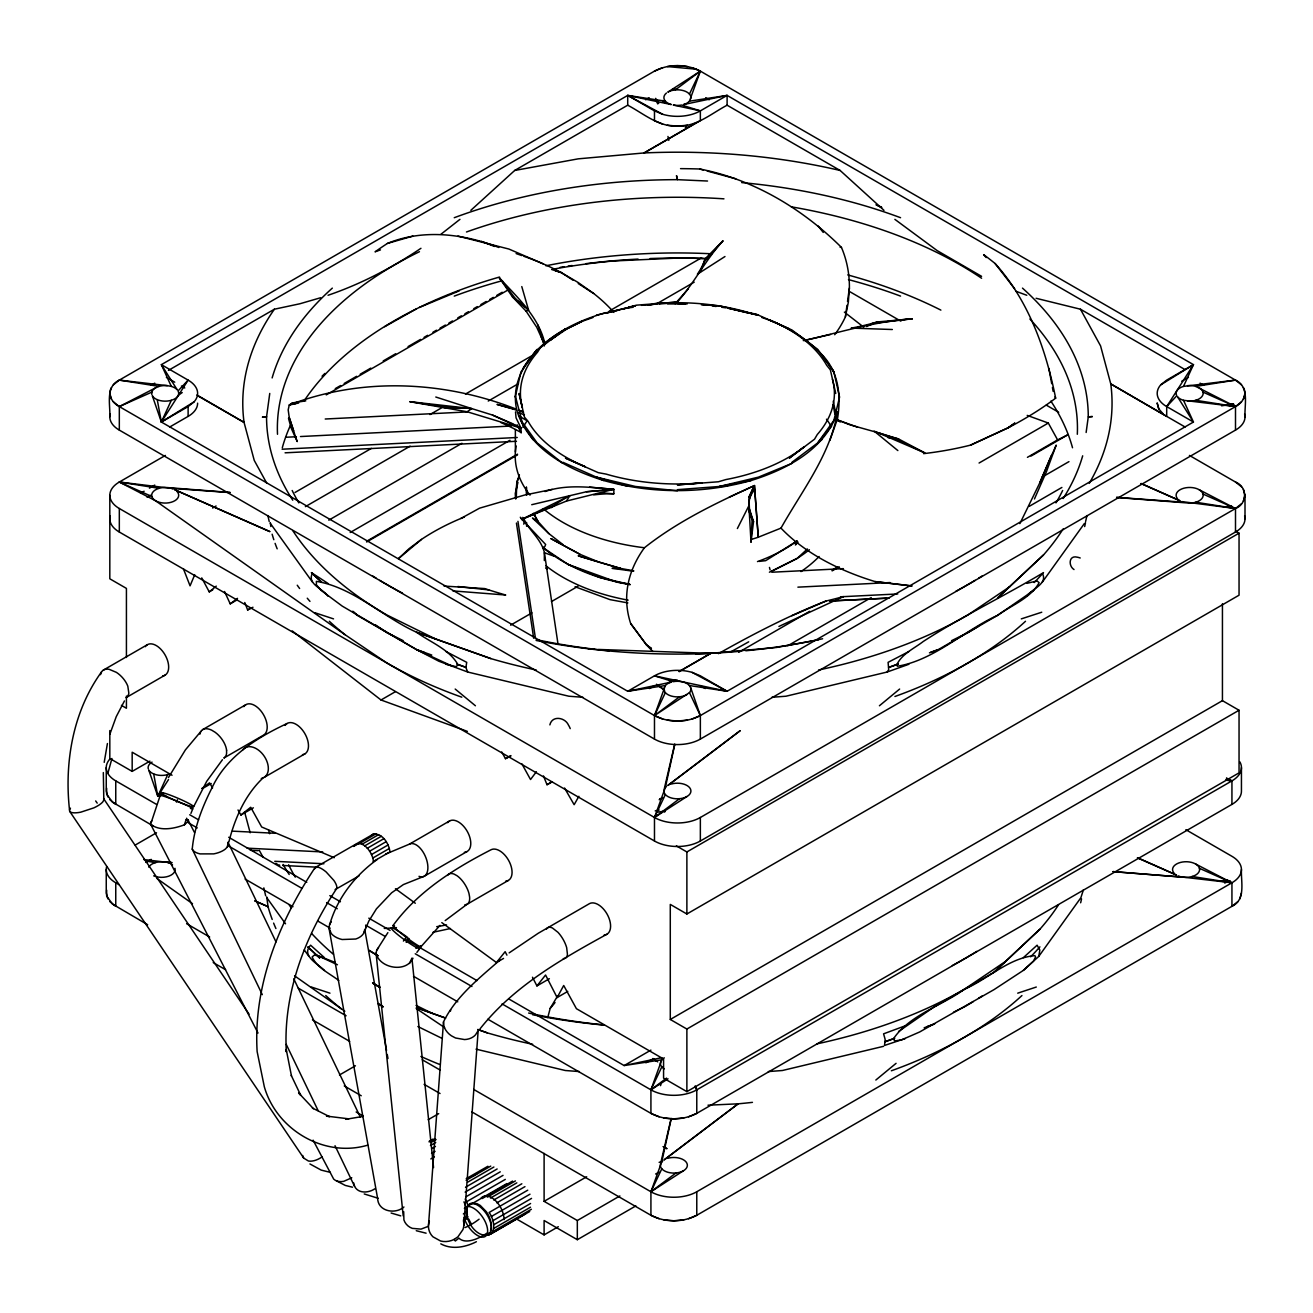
<?xml version="1.0" encoding="UTF-8"?>
<svg xmlns="http://www.w3.org/2000/svg" width="1313" height="1313" viewBox="0 0 1313 1313"><rect width="100%" height="100%" fill="white"/><g stroke="black" fill="none" stroke-linecap="round" stroke-linejoin="round"><path stroke-width="1.5" d="M226.591 750.232L226.575 753.564A17.496 9.667 51 0 1 223.85 758.061L263.732 735.034A17.611 10.176 60 0 0 262.14 712.565A17.611 10.176 60 0 0 243.841 706.64M485.859 1235.254C497.561 1234.975 493.983 1218.661 489.093 1212.49L527.744 1190.185M103.333 772.569L103.809 800.093L102.824 801.833A19.416 5.81 -18.3 0 1 93.896 807.856L80.717 812.189A16.823 5.022 -18.3 0 1 71.017 812.32L69.671 811.319C64.074 763.263 72.707 711.777 101.478 671.977M516.255 498.497L516.83 482.183L519.406 474.846M837.185 420.734C841.305 397.527 839.434 372.4 821.905 354.608C805.558 337.26 784.419 324.968 761.885 317.516M737.381 528.532L748.919 505.686L751.003 542.088L752.185 518.487A148.385 85.673 0 0 1 749.428 508.919L748.952 497.151L754.45 485.58L758.258 537.23A162.172 93.633 0 0 1 750.773 539.577M428.498 1225.292L443.499 1021.924C455.595 996.83 479.147 978.251 499.876 960.066M463.817 1225.374L478.211 1030.049M680.544 168.638A389.222 224.72 0 0 1 699.632 169C753.449 179.257 802.735 208.964 841.452 247.402A265.948 162.385 -16.4 0 1 849.396 288.007L848.329 302.335L845.391 316.86A229.315 132.4 0 0 1 834.707 334.717M450.523 1011.026L450.638 1009.763M428.268 1226.342L421.03 1229.116L412.282 1228.361A17.167 15.017 -31.7 0 1 403.912 1219.941L403.682 1211.636M751.003 542.088L753.531 521.638L749.428 508.919M109.816 416.861C110.473 404.683 105.106 386.744 119.319 380.113L654.481 71.132C668.498 63.779 686.322 63.779 700.354 71.132L1235.5 380.113C1249.73 386.744 1244.347 404.683 1245.003 416.861M665.363 101.167L627.712 95.406L161.368 364.653L177.222 389.813A13.507 7.796 0 0 0 171.314 386.399L167.293 385.645A13.507 7.796 0 0 0 159.054 386.399L155.623 387.827A13.507 7.796 0 0 0 151.832 392.127L151.832 394.573M106.648 788.21L106.648 794.07L112.442 802.145L152.965 825.877M106.648 890.132L106.648 895.991L112.442 904.066L147.647 924.729M269.756 393.44L266.555 416.861A410.854 237.21 0 0 0 292.75 500.204M1086.13 432.486L1088.264 416.861A410.854 237.21 0 0 0 1022.482 288.121M1243.427 387.565C1247.662 395.032 1242.246 403.124 1235.5 406.587L700.354 715.569C686.322 722.921 668.498 722.921 654.481 715.569L119.319 406.587C112.573 403.124 107.157 395.032 111.408 387.565M1189.43 455.43L1235.5 482.035C1247.563 486.762 1247.563 503.782 1235.5 508.508L700.354 817.49A32.431 18.727 0 0 1 654.481 817.49L119.319 508.508A32.431 18.727 0 0 1 119.319 482.035L165.389 455.43M1241.442 869.551C1240.785 881.729 1246.168 899.668 1231.939 906.315L696.776 1215.28C682.76 1222.633 664.936 1222.633 650.92 1215.28L471.941 1111.947M652.856 651.461A265.948 116.578 11.3 0 1 646.488 644.864L630.683 623.56A229.315 132.4 0 0 1 644.42 547.751C677.623 521.458 716.061 502.961 754.45 485.58L758.258 537.23L780.989 528.121C802.03 490.685 830.358 454.807 837.596 411.757C825.303 449.489 786.536 469.512 751.036 480.542C703.161 493.967 651.658 493.967 603.783 480.542C568.283 469.512 529.516 449.489 517.224 411.757C508.033 377.471 534.506 346.501 562.735 330.909L582.086 321.357L592.934 317.516M845.391 316.86L846.983 305.322M847.525 301.481L849.396 288.007M104.203 762.344L107.42 743.535M287.055 723.512C256.741 737.775 226.378 756.518 211.869 788.095C202.186 807.134 194.193 827.846 192.24 849.101A16.675 8.042 -5 0 0 200.019 853.893L213.74 853.877A19.777 9.536 -5 0 0 225.344 849.068L227.444 846.836L228.413 842.224A17.611 4.136 13.4 0 0 229.053 841.272C234.978 818.097 245.121 794.989 262.698 778.281M403.928 1207.008C395.41 1214.541 378.16 1211.62 377.652 1198.605L328.89 927.602C335.931 899.963 354.231 875.919 377.274 859.457M328.89 927.602L331.253 933.543A16.675 10.57 8.2 0 0 342.119 939.517L355.725 939.025A19.777 12.539 8.2 0 0 364.111 932.361L364.735 929.374L386.531 1050.449M403.206 1215.887L376.076 953.107L376.683 950.251L387.877 932.624M1244.609 515.861A32.431 18.727 0 0 1 1235.5 532.028L700.354 841.009A32.431 18.727 0 0 1 654.481 841.009L654.481 817.49L665.363 787.455L674.833 744.258M659.126 1218.727L650.92 1215.28L650.92 1191.761L661.801 1161.726L671.271 1118.528M1085.605 521.507L1086.967 515.582M1083.406 889.853L1080.878 897.715L1038.78 956.389L1023.401 970.373L994.023 989.625L919.674 1031.969L901.883 1039.748L895.253 1040.914L893.152 1039.19C909.433 1014.965 941.618 1005.939 964.366 989.247C987.655 979.334 1008.893 957.784 1034.874 955.634L1035.58 956.964L1033.462 961.132L1023.401 970.373M674.652 744.323L664.066 789.786A13.507 7.796 0 0 0 678.115 798.796A13.507 7.796 0 0 0 690.457 788.982A13.507 7.796 0 0 0 671.271 784.042M671.091 1118.61L660.505 1164.057A13.507 7.796 0 0 0 674.554 1173.067A13.507 7.796 0 0 0 686.896 1163.252A13.507 7.796 0 0 0 667.71 1158.329M729.257 497.151L754.401 485.646C748.755 496.79 745.702 510.691 753.531 521.638L752.185 518.487M517.979 482.281L515.27 493.376L515.435 497.348M523.756 524.166L524.708 520.293M547.734 1017.575L550.196 1008.351L557.713 995.73M107.847 773.406L111.933 758.487M1243.427 399.136L1245.003 393.342M1243.427 501.057L1245.003 495.264L1243.427 489.486M1239.849 898.847L1241.442 893.07M676.572 302.942C693.937 283.706 705.376 260.122 722.889 240.903L705.245 258.71L700.486 271.889M109.865 734.213L116.25 716.652L124.456 700.929M258.021 1033.052L150.634 824.236L160.186 795.465M150.634 824.236C159.825 831.605 174.137 828.7 184.411 824.81L186.101 819.657L188.399 820.28L186.249 819.345M1185.097 427.004L1166.699 416.385L1166.699 406.587L1176.776 395.755A13.507 7.796 0 0 1 1183.505 386.399L1193.451 364.653L727.107 95.406L683.548 104.564A13.507 7.796 0 0 0 689.456 101.167L700.354 71.132L692.132 67.685M171.314 386.399L161.368 364.653L188.12 380.113L178.043 390.946A13.507 7.796 0 0 1 169.361 400.777A13.507 7.796 0 0 1 152.324 395.755L161.368 422.031L627.712 691.278L671.271 682.12A13.507 7.796 0 0 0 665.363 685.534L654.481 715.569L654.481 739.088A32.431 18.727 0 0 0 700.354 739.088L1235.5 430.106A32.431 18.727 0 0 0 1244.609 413.94M1241.442 767.629L1241.442 791.148A32.431 18.727 0 0 1 1231.939 804.393L696.776 1113.358C682.76 1120.711 664.936 1120.711 650.92 1113.358L650.92 1089.839L661.801 1059.804A13.507 7.796 0 0 1 664.296 1057.835M364.111 932.361L368.772 921.152L376.437 908.842L391.619 892.807L403.403 884.568L424.165 876.296L466.952 851.595M829.882 440.347L837.136 419.832L850.135 424.887L878.807 432.896A148.385 85.673 0 0 0 893.496 437.623L898.584 438.969L924.729 452.87L874.13 431.107L897.862 450.572M724.973 256.527L697.4 274.22A148.385 85.673 0 0 0 704.08 261.878L705.245 258.71M314.562 868.927L315.054 867.614L373.581 833.968C382.969 833.427 389.124 844.013 390.027 852.301M549.868 724.891C552.067 715.142 565.115 717.308 568.463 725.088A22.403 21.385 -37.3 0 1 570.219 728.617M227.444 846.836L228.052 842.29L276.009 941.913M757.486 561.587A151.372 87.397 0 0 0 796.991 541.005L795.399 544.977L798.025 542.072M190.927 813.404L192.798 808.775M176.484 802.128L177.468 799.748M1019.889 523.608L1039.617 483.217L1051.319 455.775A389.222 224.72 0 0 0 1056.177 445.107L1046.477 471.564L1034.463 498.956M194.734 574.733L190.057 585.844L183.36 568.644M1039.617 483.217L1051.319 455.775M193.651 806.691L206.748 781.268L222.455 759.702M157.248 399.661L161.368 422.031L188.12 380.113A32.431 18.727 0 0 1 194.094 401.844L188.12 406.587L161.368 422.031L171.314 400.301M167.752 774.572L157.806 796.318L148.763 770.042A13.507 7.796 0 0 0 169.574 773.931M519.324 476.767L516.83 482.183L515.648 498.989M689.456 94.076L700.354 71.132L667.857 92.107A13.507 7.796 0 0 1 683.548 90.663A13.507 7.796 0 0 1 690.753 98.836M748.952 497.151L754.45 485.58M665.363 692.624L654.481 715.569L662.688 718.999M686.962 796.515L654.481 817.49L665.363 794.546M502.058 1003.903L650.92 1089.839L661.801 1066.895M473.714 1089.445L650.92 1191.761L661.801 1168.816M168.458 777.559L185.396 749.904L200.84 731.472M532.487 977.233L536.935 985.915L545.568 975.017L557.122 997.552L563.704 985.489L576.423 1008.696L663.574 1059.017L663.574 1078.186L686.88 1091.645L1239.045 772.865L1239.045 710.251L1222.436 700.666L670.287 1019.462L670.287 904.411L686.88 913.996L1239.045 595.199L1239.045 533.176L1235.549 531.141M69.491 809.908L70.475 808.152M578.885 796.302L574.142 804.705L564.524 787.997M1026.963 596.086C1031.329 588.963 1048.283 584.055 1042.341 573.305C1003.148 596.644 961.658 616.536 923.236 641.499C914.127 648.54 901.719 653.956 896.713 664.92L897.419 666.233C934.167 660.258 964.103 630.47 997.585 615.354C1011.453 605.227 1030.508 598.334 1039.141 582.677L1037.024 580.953L1026.963 583.333M1038.78 956.389L1039.83 950.054L1037.106 945.196L1023.401 957.604M376.076 953.107C379.244 968.321 406.209 973.261 412.971 958.244M477.538 1031.608L475.585 1034.742A19.416 14.985 26 0 1 464.572 1039.568L455.545 1037.992L451.426 1035.826A16.823 12.982 26 0 1 443.86 1025.732L443.499 1021.924M531.732 504.701L569.875 495.674L521.868 519.308L566.445 501.074L569.875 495.674L586.468 491.751L613.86 489.339L613.86 493.885L600.665 492.736M168.507 779.545L157.806 796.318L153.687 773.931M1166.699 406.587L1193.451 364.653L1166.699 380.113L1160.741 384.84A32.431 18.727 0 0 0 1166.699 406.587L1193.451 422.031L727.107 691.278L689.456 685.534A13.507 7.796 0 0 0 673.241 681.66L654.481 675.834L627.712 691.278L665.363 685.534M150.568 822.545L151.783 820.838M664.559 812.107L665.363 810.974L657.436 812.189M1042.341 582.119L1084.44 523.444M376.683 950.251L378.489 947.773M409.492 963.463L411.921 958.129L433.553 1167.602M403.419 941.076L405.504 938.237M406.193 942.357L409.016 938.483M415.909 948.38L417.78 945.803A17.611 1.887 36 0 1 409.787 943.489A17.611 1.887 36 0 1 391.241 928.225A17.611 1.887 36 0 1 407.801 937.58M416.877 952.401L419.799 948.396M523.165 368.182C541.071 338.623 573.797 321.57 606.146 312.592M468.052 1216.774L464.014 1220.269L467.543 1218.251M536.377 771.749L530.534 779.528L521.868 763.821M392.932 925.681C417.682 891.593 454.101 868.746 490.98 849.79A17.611 10.176 60 0 1 509.641 862.395A17.611 10.176 60 0 1 505.62 881.204M421.079 946.607L440.003 925.37M532.914 354.608L537.115 349.373L520.933 371.924L515.238 397.117L515.402 396.132L523.165 426.052M831.654 426.052L817.704 442.908L791.969 462.274L792.084 463.325L758.405 477.144L719.343 486.483L677.41 489.667L677.41 490.75L635.476 486.483L596.414 477.144L562.867 462.274L562.735 463.325L537.115 442.908L520.933 420.341L532.914 439.625M480 1028.9C513.17 986.802 560.585 959.655 606.787 934.314M353.722 846.114C362.437 837.694 373.319 853.302 373.417 861.886M550.196 1008.351L552.724 1005.463A148.385 85.673 0 0 0 555.038 1002.508M675.145 303.73L688.176 288.942M704.08 261.878L722.889 240.903M371.628 834.986L373.581 833.968M883.994 210.343L840.123 170.46L727.107 105.204C711.367 113.492 696.333 126.934 677.41 126.146C658.486 126.934 643.452 113.492 627.712 105.204L514.696 170.46L470.825 210.343M689.456 685.534L690.753 687.864A13.507 7.796 0 0 1 689.456 692.624L654.481 715.569L679.527 696.793M665.363 787.455L666.479 786.421M1043.49 554.939L997.585 597.989L1043.49 554.939A410.854 237.21 0 0 0 1063.136 528.926M661.801 1161.726L662.917 1160.692M898.552 1031.493L934.708 1006.513L994.023 972.26L1039.912 929.21A410.854 237.21 0 0 0 1058.508 904.854M994.023 972.26L1039.912 929.21M807.413 548.965L797.122 558.435L771.125 571.549M771.896 697.285L785.978 696.218L887.145 672.026L888.704 669.646L888.097 662.343L908.891 651.511M879.415 705.77L899.635 689.046M875.837 1080.041L896.073 1063.333M445.189 920.594L467.067 904.263L508.246 880.498M421.457 539.413L398.413 558.682L409.147 548.588L421.457 539.413A229.315 132.4 0 0 1 464.408 517.01M201.759 577.901L209.243 591.868L216.268 586.123M113.345 384.84L119.319 380.113L167.293 385.645M1241.474 401.844L1235.5 406.587L1183.505 400.301A13.507 7.796 0 0 1 1177.597 396.887L1193.451 422.031L1183.505 400.301M1241.474 503.765L1235.5 508.508L1181.7 501.582M1237.913 901.571L1231.939 906.315L1231.939 882.779A32.431 18.727 0 0 0 1231.939 856.306L1185.869 829.701M238.014 809.973L240.919 814.996L250.717 807.265L261.681 826.993L334.241 857.717M440.922 234.272L459.944 219.353M821.905 439.625L817.704 442.908L833.886 420.341L839.581 397.117L833.886 371.924L831.654 368.182M565.46 328.841L550.41 340.067L566.395 329.251L565.46 328.841L540.299 347.764L537.526 352.196A156.986 90.63 0 0 0 522.361 407.522L519.078 393.473L524.478 417.14L528.105 421.358A156.986 90.63 0 0 0 585.138 466.673L565.46 458.122L598.252 472.647L606.146 474.108A156.986 90.63 0 0 0 701.963 482.872L677.41 484.891L718.392 481.773L725.925 479.557A156.986 90.63 0 0 0 804.409 446.617L789.376 458.122L814.536 439.182L817.293 434.505A156.986 90.63 0 0 0 832.458 379.178M224.539 591.506L230.218 603.849L237.522 598.351M675.292 89.908L700.354 71.132M654.481 817.49L679.527 798.714M1239.849 761.835A32.431 18.727 0 0 1 1231.939 780.874L696.776 1089.839A32.431 18.727 0 0 1 650.92 1089.839L666.561 1078.104M1195.634 864.02L1231.939 882.779L696.776 1191.761A32.431 18.727 0 0 1 650.92 1191.761L675.965 1172.985M551.148 507.688L554.578 505.128A148.385 85.673 0 0 1 569.875 495.674M463.358 1213.934L466.87 1211.39A17.66 9.043 56.9 0 1 481.576 1208.124A17.66 9.043 56.9 0 1 490.028 1232.694A17.611 9.027 56.9 0 1 488.239 1234.253M201.857 788.457L209.506 782.86L212.591 787.882M509.149 952.877L538.232 933.264L589.521 903.607A17.611 10.176 60 0 1 608.182 916.228A17.611 10.176 60 0 1 604.161 935.02M490.012 1232.677L486.565 1235.172A17.611 8.518 55.7 0 1 475.06 1233.826A17.611 8.518 55.7 0 1 464.063 1217.611M178.896 394.901L182.212 392.554M923.548 453.642A229.315 132.4 0 0 0 970.652 445.091L1008.154 427.792L1014.752 423.131M420.948 248.305C392.111 267.754 360.993 284.018 328.037 295.277M970.652 445.091L1008.154 427.792L1014.736 423.213M1033.741 590.374L997.585 615.354L938.27 649.607L929.456 652.873M184.411 824.81L188.005 821.446L186.61 818.245M305.798 400.859L292.307 402.943L289.254 405.011L288.187 409.902L289.254 417.567L293.62 430.762A389.222 224.72 0 0 0 297.263 441.595L291.256 428.333L288.499 418.371M1009.795 586.681L967.927 614.976A410.854 237.21 0 0 1 818.573 670.007M1006.234 960.952L964.366 989.247A410.854 237.21 0 0 1 817.031 1043.851M435.785 397.018L471.794 408.606L409.853 401.68L467.116 411.757L471.794 408.606L492.457 415.039L511.906 423.377L521.031 428.153L521.13 432.765L517.076 424.739M429.367 1221.09A17.446 15.937 -16.9 0 0 432.929 1236.797L440.577 1241.015A18.005 16.462 -16.9 0 0 454.085 1239.423L457.909 1236.846L462.947 1229.575A17.446 15.937 -16.9 0 0 463.489 1221.172M650.92 1089.839L668.022 1078.81M650.92 1191.761L683.4 1170.786M380.475 249.897L375.058 251.833A389.222 224.72 0 0 1 387.45 243.43C422.77 228.79 463.801 233.698 498.792 247.484M796.991 541.005L765.692 560.667L759.127 561.406M161.368 422.031L194.094 401.844M384.643 326.707L415.844 309.179M162.96 793.134L157.806 796.318L162.812 793.413M1160.741 384.84L1193.451 364.653M212.591 508.016L216.087 505.997M696.481 122.569L644.092 152.948L578.229 158.84L514.696 170.46M679.297 671.583L710.727 653.349L776.59 647.457L818.278 639.841M492.917 1220.696L531.552 1198.392M168.425 370.381L274.384 309.212L299.889 303.763L320.618 297.739M151.208 385.218L154.753 383.166M645.619 99.772L649.164 97.72M627.712 105.204L627.712 95.406L654.481 110.866L662.688 114.297A32.431 18.727 0 0 0 700.354 110.866L727.107 95.406L727.107 105.204M169.722 427.004L188.12 416.385A32.431 18.727 0 0 0 197.623 403.157M140.573 493.278L144.118 491.226M149.436 488.157L154.753 485.088M147.105 497.266L150.65 495.214M335.291 388.615L340.625 385.53M344.17 383.478L356.594 376.306M360.156 374.254L370.808 368.116M383.232 360.927L395.656 353.755M408.08 346.583L420.521 339.411M424.066 337.359L427.611 335.307M432.945 332.238L436.49 330.187M440.052 328.135L445.37 325.05M448.931 323.014L452.476 320.963M457.794 317.877L461.355 315.826M464.9 313.774L468.446 311.739M473.78 308.653L477.325 306.602M480.886 304.55L486.204 301.481M489.765 299.43L493.311 297.378M496.856 295.327L502.19 292.257M326.264 394.885L508.919 289.451M295.031 492.473L371.382 448.389M429.958 414.563L444.171 406.357M465.475 394.064L532.947 355.117M609.281 311.033L701.602 257.742M305.387 506.637L410.132 446.174M488.255 401.056L518.438 383.642M656.91 303.68L694.2 282.164M328.792 520.161L461.946 443.285M209.243 591.868L212.788 589.816M103.317 670.122L147.237 644.765M350.194 532.52L509.986 440.265M230.218 603.849L237.325 599.746M244.76 602.503L247.632 609.954L251.177 607.903M366.59 541.284L517.503 454.15M366.606 541.99L517.519 454.872M165.192 675.063L126.081 697.646A17.348 9.815 46.7 0 0 128.838 693.133L127.804 686.141A18.218 10.307 46.7 0 0 116.414 672.371L109.127 669.302A17.348 9.815 46.7 0 0 100.559 674.636M202.629 729.634L245.777 704.736M109.816 730.57L109.816 758.487L132.17 771.388L149.928 761.146M202.35 788.637L211.229 783.516M292.208 630.896L381.016 699.993L395.229 691.787M510.626 625.152L531.929 612.859M551.46 601.584L578.097 586.205M135.239 845.047L156.51 832.77M264.176 777.378L305.01 753.81M145.874 862.428L151.192 859.359M240.919 814.996L253.36 807.823M979.071 463.029L1048.316 423.049L1057.605 439.904L1068.24 434.554L1030.968 456.087M353.607 846.425L361.912 841.617M501.73 751.955L505.456 758.684L510.773 755.615M832.13 570.088L837.464 567.003M1027.423 457.334L1057.605 439.904M359.352 843.438L375.961 833.853M832.114 570.892L839.22 566.789M361.994 844.243L378.587 834.658M364.686 845.884L381.295 836.299M367.279 848.264L383.888 838.679M649.459 688.537L654.481 685.632M1181.749 381.213L1188.446 377.356M369.593 851.234L386.203 841.649M371.448 854.582L388.057 844.981M372.744 858.062L389.337 848.477M373.368 861.459L389.977 851.874M738.743 652.282L809.76 611.284M1042.341 476.996L1068.963 461.634M385.645 854.106L409.459 844.128L449.703 820.888M358.941 875.968L335.11 889.623M543.451 775.901L547.012 784.714L552.346 781.645M787.784 645.75L871.241 597.579M1029.244 506.342L1061.889 487.451M676.376 845.884L686.88 851.956L1239.045 533.176M498.218 961.51L503.552 958.424M339.476 1074.986L355.429 1065.779M536.935 985.915L549.376 978.727M557.122 997.552L567.774 991.397M428.153 1119.726L438.69 1113.654M429.285 1141.161L432.798 1139.142M429.138 1141.965L434.997 1138.683M430.812 1142.573L436.08 1139.536M430.451 1145.527L435.719 1142.474M431.944 1148.481L435.456 1146.462M431.567 1153.356L435.079 1151.337M430.828 1158.936L434.34 1156.901M670.287 1019.462L686.88 1029.047L1239.045 710.251M650.92 1050.121L624.151 1065.565L508.902 999.012M645.898 1062.808L653.497 1058.639M466.23 1178.68L487.894 1166.272M473.32 1175.857L476.832 1173.822M466.148 1180.305L490.734 1166.108M467.543 1182.242L493.885 1167.027M465.524 1187.231L497.135 1168.98M465.13 1192.106L500.269 1171.82M466.164 1196.668L503.043 1175.365M506.867 1183.571L468.232 1205.876L466.657 1201.69L505.308 1179.386M482.134 1198.556L512.579 1181.093M487.32 1197.144L515.418 1180.912M490.471 1198.063L516.83 1182.849M493.737 1200.016L521.835 1183.784M463.325 1220.138L464.999 1219.17M496.856 1202.856L524.954 1186.64M491.357 1216.495L529.992 1194.19M493.704 1224.783L530.583 1203.496M493.639 1228.508L530.518 1207.205M544.107 1153.405L544.107 1201.346L586.681 1176.76M492.736 1231.594L531.371 1209.289M488.715 1235.09L525.594 1213.786M491.062 1233.843L529.697 1211.522M515.927 1218.628L544.107 1234.893L558.304 1226.703M544.107 1201.346L577.326 1220.516L619.884 1195.946M544.107 1234.893L544.107 1220.516L577.326 1239.702L635.853 1205.908M679.084 671.517L710.727 653.349A434.636 250.931 0 0 1 536.164 640.465M547.012 784.714L552.051 781.826M718.408 653.661C753.153 634.081 788.932 615.567 825.992 601.042A389.222 224.72 0 0 0 843.471 596.594L778.904 626.449M351.786 1177.794L343.76 1181.323A17.167 11.899 -41.5 0 1 333.683 1179.107L313.118 1140.176M730.816 651.855L748.705 641.827M460.781 518.504L479.59 508.164L524.461 495.083L552.199 489.388M659.192 799.732L662.688 797.828L659.799 798.862M655.63 1174.003L659.126 1172.115M155.623 387.827L119.319 406.587L119.319 430.106L654.481 739.088M1230.068 406.439L1233.695 404.568M374.944 1188.741C368.855 1192.992 358.318 1193.96 354.543 1186.263L335.028 1145.724M247.632 609.954L252.966 607.246M505.456 758.684L510.773 756.025M769.402 572.205L797.122 558.435A162.172 93.633 0 0 0 809.366 549.704M562.735 330.909L582.086 321.357M951.58 640.678L967.927 632.62A410.854 237.21 0 0 0 978.645 626.186M953.468 1012.257L964.366 1006.89A410.854 237.21 0 0 0 973.327 1001.556M545.026 344.187C539.019 316.876 517.404 297.493 499.317 277.765L512.431 296.836L526.136 311.23L528.548 310.049L521.786 286.579M476.389 1241.721C465.541 1247.219 451.984 1249.976 440.791 1243.854M419.405 307.423L459.205 290.912M151.832 392.127L119.319 406.587L113.345 401.844M1230.084 406.045L1233.695 404.437M1224.717 883.042L1230.133 880.629M866.596 326.527L877.1 321.964L912.207 318.829C875.279 321.291 840.402 332.255 804.688 340.477M521.868 519.308L554.578 505.128M791.837 615.731L825.992 601.042M654.481 71.132L662.688 67.685M692.132 718.999L700.354 715.569L690.753 687.864M688.57 1116.805L696.776 1113.358L696.776 1089.839L695.234 1086.13M688.57 1218.727L696.776 1215.28L696.776 1191.761M1021.301 618.883L1041.751 612.219M905.33 1025.781L883.567 1033.84L885.143 1039.354L884.535 1045.443L905.33 1038.534M924.139 1027.8L934.708 1023.877L927.076 1026.618M1017.723 993.17L1036.302 987.031M888.704 667.365L898.24 663.951M930.638 652.331L938.27 649.607M887.145 672.026L908.891 664.263M885.143 1041.636L894.678 1038.222M888.573 667.513L898.059 664.165M885.011 1041.8L894.498 1038.435M544.993 491.538C567.101 483.89 591.096 487.468 613.86 489.339L586.468 491.751M522.755 517.388C527.613 528.286 537.838 536.164 542.679 547.39L544.764 546.733L545.65 544.485L520.67 518.028M566.445 501.074L613.68 489.339L589.586 487.139M892.348 329.514L851.201 328.102A148.385 85.673 0 0 0 872.095 323.408L877.1 321.964M387.45 243.43L412.889 236.094M596.414 315.136L635.476 305.798L623.38 308.998M628.894 307.144L636.428 305.174L677.41 302.072L652.856 303.828A156.986 90.63 0 0 1 748.689 312.592L756.583 314.316L791.969 330.006L817.704 349.373L833.886 371.924L821.905 354.608M635.476 305.798L605.769 313.183L619.457 309.934M1183.505 386.399L1235.5 380.113L1241.474 384.84M883.567 1046.313L782.417 1070.505L768.335 1071.572M659.126 1162.317L662.261 1161.562M803.293 340.625L830.522 334.503M432.962 932.296L450.408 928.521M655.203 810.876L659.126 810.039M298.625 403.042L289.254 405.011C361.928 376.929 444.221 380.836 516.19 409.114M661.768 1057.654L624.151 1065.565L661.801 1059.804M751.036 480.542L719.343 486.483L727.533 486.155M362.995 1116.411L345.811 1119.316L348.749 1118.84L326.51 1116.099L329.579 1116.657L312.412 1108.057M367.738 1145.149C324.344 1158.066 276.501 1129.82 264.307 1086.704L257.135 1051.565C253.179 985.603 279.095 921.71 315.054 867.614L318.156 867.204A13.737 4.448 44.1 0 1 326.182 871.996L333.912 880.481A16.872 5.465 44.1 0 1 336.85 887.719L336.341 889.032C304.747 936.99 282.935 993.76 286.332 1051.926L286.25 1049.481L291.502 1076.135M1187.526 385.645A13.507 7.796 0 0 1 1195.766 386.399L1235.5 380.113M1221.599 405.832L1233.514 403.944L1221.517 405.241M1225.571 507.113L1231.528 506.178M1222.009 881.4L1227.967 880.449M689.456 101.167L727.107 95.406M629.206 307.8L633.014 307.275M648.228 305.158L652.036 304.632M1225.505 506.703L1231.512 506.014M1221.943 880.974L1227.95 880.284M872.095 323.408L912.207 318.829M687.438 125.227L677.41 126.146L667.381 125.227M687.438 720.131L677.41 721.05L667.381 720.131M683.876 1117.921L673.848 1118.84L663.82 1117.921M683.876 1219.843L673.848 1220.762L663.82 1219.843M1092.318 416.549L1088.264 416.861L1092.318 416.566M641.466 305.338L653.447 304.435M659.438 303.976L677.41 302.614L677.41 303.484L685.402 303.927M325.214 419.011L466.575 411.954M286.168 437.245L296.393 436.737M300.48 436.54L511.102 426.036M282.114 449.21L517.24 437.492M285.085 452.821L516.469 441.283M771.913 572.222L843.406 568.644M797.894 587.157L890.083 582.562M840.55 596.791L897.764 593.952M829.947 601.042L889.164 598.088M829.586 600.977L886.702 598.154M667.661 303.927L687.175 303.927M707.986 1105.201L738.119 1103.823A410.854 237.21 0 0 0 752.447 1102.362M443.843 407.637L449.456 407.588A148.385 85.673 0 0 1 466.246 408.162L471.794 408.606M444.04 586.074L484.628 588.569L488.781 589.914A389.222 224.72 0 0 0 505.718 595.019L452.887 590.899M466.246 408.162L449.456 407.588L409.853 401.68M588.437 649.098L594.559 649.311M598.63 649.459L710.727 653.349M707.543 181.03L677.41 179.668A410.854 237.21 0 0 0 454.249 217.712M232.368 831.145L275.369 833.279M247.107 848.165L322.719 851.94M250.34 850.282L258.136 850.676M274.745 861.312L323.917 863.757M282.722 865.464L315.514 867.105M701.372 304.797L719.343 305.798L758.405 315.136L751.036 313.692M1116.624 497.348L1183.505 502.223M177.222 491.735A13.507 7.796 0 0 1 173.135 501.582A13.507 7.796 0 0 1 155.623 500.795L119.319 482.035L171.314 488.321L230.087 492.605M1174.035 873.079A13.507 7.796 0 0 1 1182.57 862.001A13.507 7.796 0 0 1 1199.573 869.14A13.507 7.796 0 0 1 1183.965 877.248L1113.063 871.619L1183.965 877.248L1231.939 882.779L1199.426 868.32M143.741 859.539L171.806 862.887M582.923 697.285L568.841 696.218L467.691 672.026L438.87 661.243L416.549 649.607L342.217 606.097L321.078 590.374L316.384 584.827L316.384 581.364C353.131 587.321 383.068 617.126 416.549 632.242C430.418 642.369 449.489 649.246 458.106 664.92L456.005 666.643L445.944 664.263M579.361 1071.572L565.279 1070.505L476.028 1049.153M1116.624 497.479L1187.526 502.977A13.507 7.796 0 0 0 1203.135 494.853A13.507 7.796 0 0 0 1186.131 487.73A13.507 7.796 0 0 0 1177.597 498.809M230.103 492.441L167.293 487.566A13.507 7.796 0 0 0 153.67 491.193A13.507 7.796 0 0 0 154.245 499.859L345.024 634.688L386.892 662.999A410.854 237.21 0 0 0 461.799 697.187M171.839 862.46L163.731 861.837A13.507 7.796 0 0 0 148.763 867.138M335.127 962.429L317.401 955.487L314.168 955.224L312.117 956.964C317.155 967.944 329.612 973.409 338.77 980.499M687.438 66.569L677.41 65.65L667.381 66.569L696.481 69.228M911.944 586.008L875.098 581.593A229.315 132.4 0 0 1 780.989 528.121M840.107 247.254L841.452 247.402M457.892 586.517L488.781 589.914M1225.948 780.168L1231.939 780.874L1231.939 804.393M875.098 581.593L911.747 585.877M888.13 437.721L898.584 438.969L878.807 432.896M633.473 571.237L612.104 568.316L620.557 568.414L633.769 570.827M702.783 304.632L706.591 305.158M712.303 305.945L716.11 306.487M721.822 307.275L725.629 307.8M629.058 584.039C597.858 579.476 567.216 567.446 542.679 547.39L544.255 551.755L557.943 643.616M1195.766 400.301L1235.5 406.587L1235.5 430.106M1195.766 502.223L1235.5 508.508L1235.5 532.028M119.319 380.113L159.054 386.399M159.054 488.321L119.319 482.035L151.832 496.495M1225.981 779.922L1231.939 780.874L1226.49 778.051M1192.204 876.493L1231.939 882.779M145.546 861.016L155.492 862.592M330.4 1172.378L321.193 1170.113L309.934 1163.958M400.76 1215.871L391.126 1213.031M627.86 602.913L610.053 599.647L575.061 586.747M426.101 1233.186L416.254 1230.708M630.142 584.695L617.208 582.217L568.004 564.393L542.679 547.39M378.193 1198.277L364.226 1193.96M1184.621 369.363L1080.451 309.212L1036.088 298.281M727.107 691.278L654.481 675.834A32.431 18.727 0 0 1 692.132 672.387L700.354 675.834L727.107 691.278L692.132 672.387M700.354 110.866L673.241 105.04A13.507 7.796 0 0 0 681.595 105.04L700.354 110.866L700.354 120.665L644.092 152.948A434.636 250.931 0 0 1 840.123 170.46M352.475 1187.198L345.286 1185.426L336.44 1180.847M758.405 315.136L727.533 308.063L749.083 313.216M629.977 584.433L599.614 577.425L568.004 564.393M457.925 236.061L508.902 249.043L543.024 263.782M467.116 411.757L521.031 428.153L516.058 417.862L515.517 411.872M516.403 409.64L497.003 404.42L515.878 409.869M699.632 169L703.44 170.017M707.231 171.051L735.723 178.765M292.307 402.943L295.294 403.78M519.653 410.953L523.411 412.036L519.8 410.575M599.302 562.292L620.557 568.414L578.18 555.809L599.302 562.292L579.985 554.316L551.033 538.675L579.985 554.316M314.956 612.761L333.535 618.883M311.394 987.031L329.973 993.17M627.302 486.155L596.414 477.144L603.783 480.542M518.832 415.86L527.153 420.833A162.172 93.633 0 0 0 522.951 427.513M555.432 270.757L561.127 272.513L578.048 282.443L593.624 293.456A229.315 132.4 0 0 1 613.91 312.445M551.641 269.493L561.127 272.513L573.108 280.227M516.124 253.573L521.918 255.608M1195.766 386.399L1235.5 406.587L1202.987 392.127M171.314 488.321L173.135 488.961M1178.122 875.853L1179.944 876.493M490.881 658.601L416.549 632.242L490.881 658.601A410.854 237.21 0 0 0 536.246 670.007M456.776 664.165L466.246 667.513M167.752 862.592L169.574 863.232M416.402 1007.695L445.632 1018.117M487.32 1032.871L477.85 1029.523L487.32 1032.871A410.854 237.21 0 0 0 532.684 1044.278M416.664 1007.777L445.304 1017.952M554.447 556.318L544.337 552.707L544.337 560.553M857.57 427.168L837.021 419.783L840.271 422.031M431.796 655.072L416.549 649.607L357.234 615.354L353.164 611.677M458.483 664.624L466.115 667.365M1027.209 415.384L1048.316 423.049M381.016 699.993L467.362 731.374M518.34 410.165L523.411 412.036M1015.802 291.223L1026.782 295.277M425.363 652.873L416.549 649.607L452.706 666.364M278.586 864.807L279.767 865.234M481.461 241.395L494.443 246.45M662.688 124.111L654.481 120.665L654.481 110.866M659.126 1116.805L650.92 1113.358L487.878 1019.233M442.202 1038.468L417.862 1026.52M1141.26 483.512L1180.075 500.795L1140.964 483.578M1137.682 857.783L1176.514 875.065L1137.386 857.849M1202.987 494.049L1235.5 508.508L1199.196 489.749M1226.523 778.461L1231.939 780.874M789.376 328.841L769.681 320.027A156.986 90.63 0 0 1 826.714 365.342L830.341 369.823L835.741 393.473M492.457 415.039L521.031 428.153M317.401 955.487L337.441 964.76M876.231 204.844L881.794 207.47L876.263 204.861M893.496 437.623L924.729 452.87M435.916 639.152L386.892 614.976A410.854 237.21 0 0 1 292.75 530.583M403.239 640.678L386.892 632.62L375.173 624.693M416.008 1005.364L432.354 1013.423M445.944 651.511L466.722 662.343L465.902 667.578L467.691 672.026M981.582 276.337L937.203 250.635L894.875 219.353M662.688 114.297L627.712 95.406L671.271 104.564A13.507 7.796 0 0 1 666.479 93.026M379.867 987.261L372.908 983.289L379.867 987.376M1089.265 483.332A434.636 250.931 0 0 0 1110.765 383.905L1166.699 416.385L1110.765 383.905L1100.573 345.893L1080.451 309.212M198.444 396.181L244.054 422.392L254.246 460.403L266.703 483.118M663.377 1146.577L666.906 1148.596M705.655 97.72L709.201 99.772M1200.066 383.166L1203.611 385.218M849.462 291.486L900.882 321.176M1046.28 405.126L1058.688 412.298M166.374 377.356L174.744 382.181M181.424 386.038L184.772 387.975M700.354 685.632L705.36 688.537M110.21 515.861A32.431 18.727 0 0 0 119.319 532.028L654.481 841.009M121.436 705.376L126.425 708.249L126.425 696.054M172.052 775.244L132.17 752.218L132.17 771.388M189.712 814.749L198.591 819.854M228.725 837.267L306.75 882.303M329.809 895.614L340.444 901.768M368.805 918.148L390.092 930.425M406.045 939.632L476.98 980.598M109.783 759.127A32.431 18.727 0 0 0 115.757 780.874L156.51 804.393M188.399 822.808L197.262 827.929M229.168 846.343L301.826 888.294M326.625 902.605L337.26 908.744M365.605 925.123L385.103 936.382M415.236 953.763L471.941 986.506M245.104 879.07L292.963 906.692M317.762 921.02L330.17 928.176M369.15 950.694L378.013 955.798M413.464 976.265L457.761 1001.835M106.648 866.613A32.431 18.727 0 0 0 115.757 882.779L119.302 884.831M186.627 923.712L209.67 937.006M298.281 988.164L346.123 1015.786M422.31 1059.788L440.036 1070.013M213.215 962.577L225.623 969.733M312.445 1019.873L349.668 1041.357M424.083 1084.325L440.036 1093.532M663.229 1146.626L666.725 1148.662M344.269 1085.949L361.239 1095.764M356.151 1111.996L362.93 1115.919M196.868 394.983L244.054 422.392A434.636 250.931 0 0 1 274.384 309.212M275.828 863.314L277.24 864.135M378.128 1003.854L383.33 1006.89L378.308 1003.493M416.188 1008.482L444.516 1027.505M578.229 283.542L593.624 293.456M327.856 583.333L312.478 573.305C306.536 584.055 323.49 588.963 327.856 596.086M171.182 864.02L172.561 864.955M294.604 975.854L344.81 1011.24M525.676 307.275A148.385 85.673 0 0 0 515.993 299.331L512.431 296.836L528.548 310.049M157.051 878.594L192.519 903.705M395.443 888.737L415.318 903.246M441.808 922.612L496.445 962.527L505.144 951.679L506.916 955.142M646.488 644.864L651.379 648.491L646.488 644.864L630.683 623.56M662.31 100.527L665.428 102.874M545.65 568.004L547.061 569.071M658.076 685.189L664.493 690.064M654.514 1059.476L657.731 1061.905M656.467 684.237L664.493 690.359M652.906 1058.508L656.123 1060.953M844.374 312.117L863.757 327.183M548.949 533.652L538.018 521.491L532.487 518.044L548.949 533.652L563.064 544.682M455.184 689.046L475.421 705.77M1235.5 482.035L1241.474 486.762M109.783 799.65L115.757 804.393L115.757 780.874M109.783 901.571L115.757 906.315L115.757 882.779M986.227 257.578L983.667 254.656A389.222 224.72 0 0 1 995.073 263.503C1028.67 300.628 1045.985 349.668 1055.652 398.167A265.948 119.516 -12 0 1 1008.154 427.792M324.475 957.669L310.59 945.196C300.661 955.864 318.419 964.021 324.475 970.504M352.787 611.218L357.234 615.354M319.666 957.916L307.784 946.854L319.486 957.899M1163.4 414.153L1158.788 408.934L1157.196 403.157L1158.788 408.934M69.671 811.319L303.73 1158.115L308.44 1161.02A17.446 10.192 -40 0 0 322.112 1156.884M313.446 1108.697L298.593 1092.908L300.661 1095.14L291.223 1075.363M1074.018 569.547C1068.208 565.952 1068.782 554.939 1077.185 557.172A22.403 12.917 51.9 0 1 1080.205 557.992M818.163 226.033L823.267 232.417M454.085 1239.423L455.316 1241.015L458.91 1238.126A48.745 20.729 -49.4 0 0 487.484 1232.792A17.611 8.518 55.7 0 0 479.032 1212.67A17.611 8.518 55.7 0 0 464.392 1208.436M995.073 263.503L1014.637 288.745M499.317 277.765L515.993 299.331M520.293 517.224L522.59 520.26M526.136 311.23L536.738 327.249L544.534 344.548M270.38 523.444L312.478 582.119M266.818 897.715L285.528 923.794M304.239 949.873L308.916 956.389M95.685 800.946L97.195 803.129M249.076 1014.178L103.629 798.665L103.809 800.093M1054.946 396.953L1055.652 398.167M533.324 513.35L538.018 521.491L534.227 514.515M465.163 1199.015L466.657 1201.69M259.301 850.397L263.142 857.389M187.94 819.772L194.488 832.491M293.767 978.825L360.386 1117.199M192.24 849.101L262.305 994.647M286.25 1044.393L318.173 1110.716M656.992 99.952L658.666 103.481M689.456 692.624L700.354 715.569L700.354 739.088M695.102 1086.311L696.776 1089.839M537.723 324.787L544.797 344.646M655.761 98.344L657.665 103.891M289.254 417.567L293.62 430.762M833.263 401.154L835.708 413.152M109.816 393.342L111.408 399.136M107.847 796.925L106.255 791.148L106.255 767.629M107.847 898.847L106.255 893.07L106.255 869.551M244.563 811.877L250.176 832.787M353.624 1182.8L354.543 1186.263M769.451 567.429L770.075 569.826M676.49 175.712L677.41 179.668L676.556 175.745M267.868 515.582L269.214 521.507M263.847 887.883L265.653 895.778M667.956 136.47L668.809 140.393M1048.89 368.461L1051.713 383.708M1052.435 387.516L1053.141 391.34M833.131 404.732L834.887 414.071M387.253 1054.487L387.975 1058.524M517.946 521.343L535.409 638.151M516.436 523.05L533.669 638.249M270.281 522.607L270.823 526.513M266.72 896.894L268.049 906.659A410.854 237.21 0 0 0 272.201 919.461M748.919 505.686L749.329 511.922M526.283 487.353L526.611 494.952L526.497 487.107M526.562 522.393L526.611 526.316M515.369 429.581L515.385 451.935M464.228 1219.564A17.611 10.176 60 0 0 466.591 1214L466.525 1210.209A17.611 10.176 60 0 1 471.121 1203.233L477.029 1203.66L480.279 1205.465L486.286 1211.636A17.611 10.176 60 0 1 490.488 1230.888M1245.003 495.264L1245.003 518.783M1222.436 603.783L1222.436 700.666M700.354 817.49L700.354 841.009M686.88 851.956L686.88 913.996M686.88 1029.047L686.88 1091.645M577.326 1220.516L577.326 1239.702M188.12 406.587L188.12 416.385M126.425 657.468L126.425 588.405L109.816 578.803L109.816 495.264M119.319 508.508L119.319 532.028M145.3 646.685A17.611 10.176 60 0 1 164.847 654.531A17.611 10.176 60 0 1 162.648 675.949M285.134 725.416A17.611 10.176 60 0 1 304.665 733.278A17.611 10.176 60 0 1 302.482 754.68M303.73 1158.115A18.005 10.52 -40 0 1 302.729 1155.489M199.904 734.148A17.496 9.667 51 0 1 211.59 730.126L215.102 732.244A17.89 9.88 51 0 1 226.591 750.215M160.646 795.957A17.611 1.1 22.2 0 1 178.978 801.964A17.611 1.1 22.2 0 1 190.434 808.398M261.287 778.461A17.775 11.686 56 0 0 267.836 772.339A17.561 11.538 56 0 0 261.582 752.891A17.775 11.686 56 0 0 242.626 749.969M479.081 1219.186A47.744 20.302 -49.4 0 1 465.048 1227.557M488.928 1233.268A17.611 10.176 60 0 1 475.913 1231.184A17.611 10.176 60 0 1 466.591 1214M463.932 1201.887A17.611 10.176 60 0 1 466.312 1208.863M563.326 958.588A18.218 7.501 59.9 0 0 567.446 954.485L566.674 947.641A17.348 7.156 59.9 0 0 557.976 932.328L552.396 927.963A18.218 7.501 59.9 0 0 546.536 929.013M470.924 1223.224A17.611 9.027 56.9 0 1 468.839 1219.186M467.444 1215.149A17.611 9.027 56.9 0 1 466.854 1211.39M480.968 1198.293A17.611 10.176 60 0 1 502.518 1211.538L503.667 1215.723A17.611 10.176 60 0 1 503.995 1219.646M464.868 904.739A17.89 8.321 58.4 0 0 469.627 897.107L468.954 893.365A17.496 8.157 58.4 0 0 456.94 875.673L454.003 874.064A17.89 8.321 58.4 0 0 447.536 875.459M420.488 945.705A17.611 1.411 37.1 0 1 405.619 936.875A17.611 1.411 37.1 0 1 394.589 926.026M419.028 876.329A17.775 9.437 67 0 0 421.768 876.871A17.561 9.322 67 0 0 426.741 860.146A17.775 9.437 67 0 0 411.855 843.553A17.561 9.322 67 0 0 409.459 844.128M447.667 822.66A17.611 10.176 60 0 1 467.313 831.474A17.611 10.176 60 0 1 464.342 852.318M365.982 925.928A17.611 5.991 22.1 0 1 365.835 927.552M329.514 924.615A19.777 12.539 8.2 0 1 331.319 921.89M686.962 694.593A13.507 7.796 0 0 1 671.271 696.038A13.507 7.796 0 0 1 664.066 687.864M1199.196 387.827A13.507 7.796 0 0 1 1201.674 396.887A13.507 7.796 0 0 1 1187.526 401.056M686.962 126.655A13.507 7.796 0 0 1 685.353 127.443M1043.49 572.583A410.854 237.21 0 0 1 1034.168 582.545M1062.644 490.488A400.038 230.957 0 0 1 1055.98 502.879M298.839 502.879A400.038 230.957 0 0 1 292.175 490.488M277.503 434.275A400.038 230.957 0 0 1 419.454 251.702M466.476 231.991A400.038 230.957 0 0 1 723.955 198.837M791.378 206.847A400.038 230.957 0 0 1 981.599 278.241M1029.884 319.01A400.038 230.957 0 0 1 1077.317 434.275M1082.683 455.808A410.854 237.21 0 0 1 1063.136 498.546M982.14 575.964A410.854 237.21 0 0 1 978.645 578.163M975.116 580.346A410.854 237.21 0 0 1 955.88 591.277M822.611 638.758A410.854 237.21 0 0 1 745.784 650.772M741.681 651.15A410.854 237.21 0 0 1 695.529 653.841M609.051 650.772A410.854 237.21 0 0 1 536.246 639.628M402.484 593.131A410.854 237.21 0 0 1 379.703 580.346M376.175 578.163A410.854 237.21 0 0 1 372.679 575.964M272.136 377.931A410.854 237.21 0 0 1 332.337 288.121M741.681 182.589A410.854 237.21 0 0 1 900.57 217.712M669.006 680.791A32.431 18.727 0 0 1 677.41 680.15M119.319 430.106A32.431 18.727 0 0 1 110.21 413.94M672.338 89.399A32.431 18.727 0 0 1 677.41 89.169M282.295 447.766A400.038 230.957 0 0 1 290.436 425.346M303.943 401.138A400.038 230.957 0 0 1 499.531 277.027M545.88 265.784A400.038 230.957 0 0 1 711.827 253.803M847.755 274.926A400.038 230.957 0 0 1 940.879 310.114M1050.892 401.138A400.038 230.957 0 0 1 1072.524 447.766M1085.506 522.672A410.854 237.21 0 0 1 1084.669 526.562M1025.502 621.279A410.854 237.21 0 0 1 894.924 696.497M345.024 634.688A410.854 237.21 0 0 1 329.317 621.279M309.966 601.387A410.854 237.21 0 0 1 307.258 598.203M299.627 588.503A410.854 237.21 0 0 1 297.247 585.221M277.174 548.834A410.854 237.21 0 0 1 275.09 543.352M273.826 539.709A410.854 237.21 0 0 1 272.136 534.21M322.062 376.207A410.854 237.21 0 0 1 324.918 373.417M454.249 296.114A410.854 237.21 0 0 1 502.452 280.654M552.428 269.313A410.854 237.21 0 0 1 613.138 260.992L677.41 258.07A410.854 237.21 0 0 1 705.623 258.628M848.461 279.603A410.854 237.21 0 0 1 900.57 296.114M560.077 267.376A434.636 250.931 0 0 1 564.114 266.736M568.135 266.112A434.636 250.931 0 0 1 572.173 265.521M586.107 263.65A434.636 250.931 0 0 1 638.069 259.088M650.116 258.546A434.636 250.931 0 0 1 706.706 258.628M644.42 547.751A162.172 93.633 0 0 1 543.303 508.722M530.025 495.149A162.172 93.633 0 0 1 516.173 445.96M826.484 419.208A162.172 93.633 0 0 1 830.899 425.839M500.942 422.605A156.493 115.544 13.9 0 1 521.261 432.617M518.832 412.791A229.315 132.4 0 0 1 524.445 414.908M593.739 494.886A156.493 88.529 19.6 0 1 613.729 493.655M749.805 498.169A156.493 60.217 11.4 0 1 754.319 490.094M540.792 335.668A156.493 120.927 -6.8 0 1 544.386 345.926M523.838 256.281A265.948 195.456 -7.8 0 1 561.127 272.513M819.099 556.499A162.172 93.633 0 0 1 800.996 571.582M628.139 600.156A162.172 93.633 0 0 1 545.732 565.608M664.296 1068.864A13.507 7.796 0 0 1 660.505 1062.135M660.505 1085.654A13.507 7.796 0 0 1 660.997 1084.456M148.271 768.844A13.507 7.796 0 0 1 152.062 762.114M174.974 868.32A13.507 7.796 0 0 1 168.688 876.198A13.507 7.796 0 0 1 153.687 875.853M1039.912 946.854A410.854 237.21 0 0 1 1030.607 956.816M982.026 996.042A410.854 237.21 0 0 1 978.579 998.257M379.72 987.146A410.854 237.21 0 0 1 372.613 982.83M333.42 954.321A410.854 237.21 0 0 1 311.657 933.51M291.388 908.169A410.854 237.21 0 0 1 289.188 904.854M1081.535 898.896A410.854 237.21 0 0 1 1080.648 902.786M1021.941 995.549A410.854 237.21 0 0 1 891.363 1070.784M439.592 1064.416A410.854 237.21 0 0 1 420.915 1056.473M341.462 1008.975A410.854 237.21 0 0 1 325.755 995.549M275.911 928.537A410.854 237.21 0 0 1 273.613 923.105M295.277 877.15A400.038 230.957 0 0 1 288.614 864.758M604.407 1025.141A434.636 250.931 0 0 1 532.602 1014.736M976.839 951.351A410.854 237.21 0 0 1 952.319 965.547M603.438 1024.846A410.854 237.21 0 0 1 528.647 1013.045M377.931 955.683A410.854 237.21 0 0 1 369.117 950.235M289.188 874.474A410.854 237.21 0 0 1 283.099 864.446M269.674 833.755A410.854 237.21 0 0 1 268.574 830.079M396.46 927.651A259.761 193.323 -5.1 0 1 384.266 928.422M446.551 924.926A229.315 132.4 0 0 1 436.704 926.683M740.072 730.783L667.857 785.486L740.072 730.767M738.119 1103.823L664.296 1159.756L738.119 1103.823M266.555 416.861L262.502 417.189L266.555 416.861M269.739 531.552L174.744 489.749L269.756 531.552M268.049 906.659L254.952 900.931L268.049 906.659M321.701 582.233L311.345 572.583L321.587 582.233M165.635 795.859A17.611 1.559 23.3 0 0 192.962 806.839A17.611 1.559 23.3 0 0 173.808 796.531A17.611 1.559 23.3 0 0 165.635 795.859"/></g></svg>
